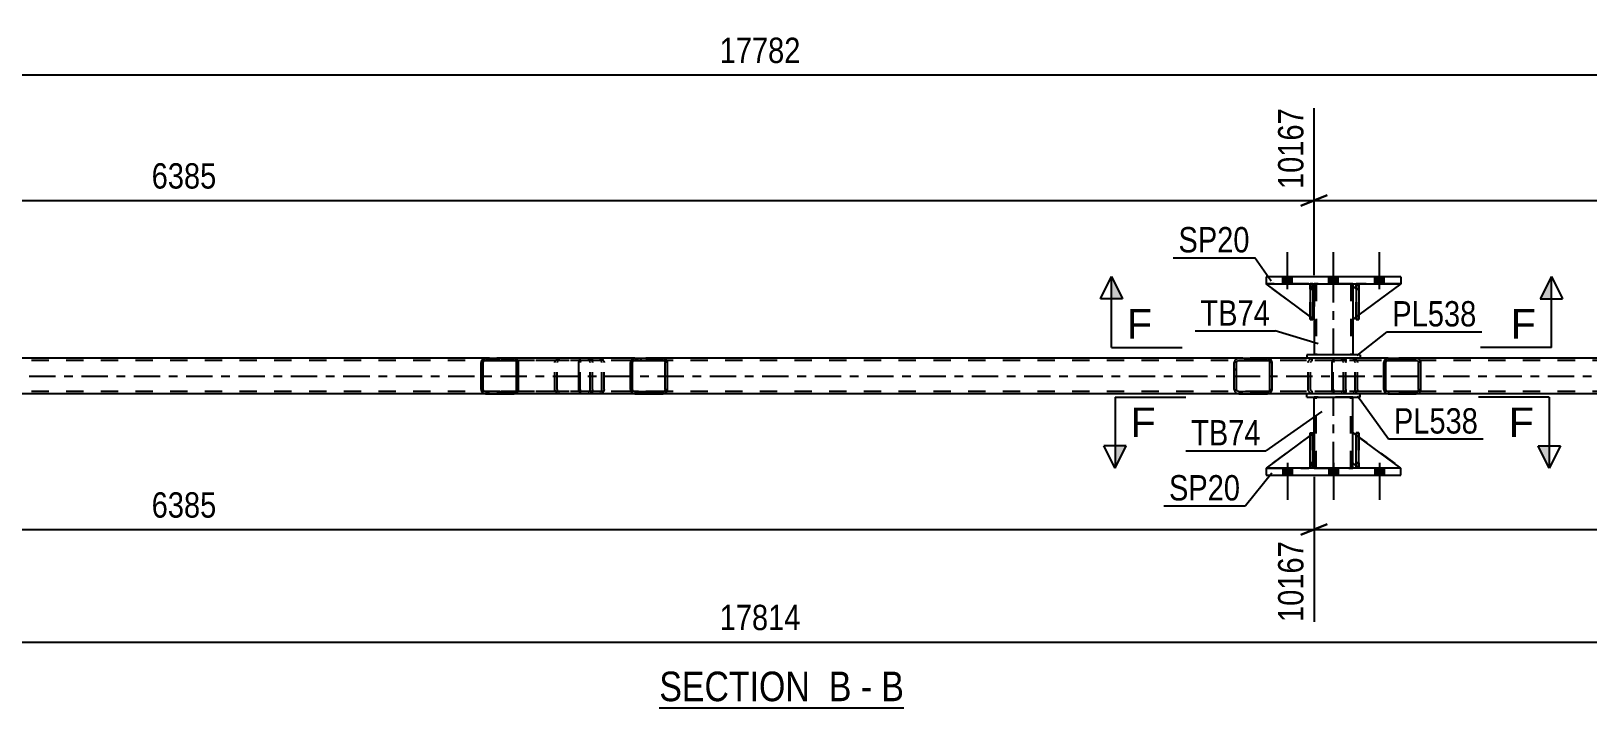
# Model space of a CAD drawing. Header units: millimetres. Extents: x 0 to 841, y 0 to 594.
# Drawn here: x 355.2 to 531.1, y 178.4 to 254.8 of the extents above; entities that cross this region are included whole.
import ezdxf

# ---------------------------------------------------------------- set-up
doc = ezdxf.new("R2010")
doc.units = ezdxf.units.MM
doc.linetypes.add('DXK_LINE_DOT2', pattern=[3.9198, 1.9599, -1.9599])
doc.linetypes.add('DXK_LINE_DOT3', pattern=[5.9187, 2.979, -0.9799, 0.9799, -0.9799])
doc.styles.add('Arial', font='ARIAL.TTF', dxfattribs={"height": 0.2})
doc.styles.add('Arial Narrow', font='ARIALN.TTF', dxfattribs={"height": 0.2})

# ---------------------------------------------------------------- blocks, each defined once
blk = doc.blocks.new('Unknown-122568519-12 - 6955')
at = {"color": 6, "linetype": 'Continuous'}
blk.add_line((426.16, 178.36), (453.81, 178.36), dxfattribs=at)
at = {"color": 0, "linetype": 'Continuous'}
for points in [[(444.27, 179.11), (444.27, 182.61), (426.16, 182.61), (426.16, 179.11)], [(447.88, 179.11), (447.88, 182.61), (445.32, 182.61), (445.32, 179.11)], [(450.2, 179.11), (450.2, 182.61), (448.93, 182.61), (448.93, 179.11)], [(453.81, 179.11), (453.81, 182.61), (451.25, 182.61), (451.25, 179.11)]]:
    blk.add_wipeout(points, dxfattribs=at)
at = {"color": 7, "linetype": 'Continuous', "style": 'Arial Narrow'}
for s, p in [('SECTION ', (426.16, 179.11)), ('B', (445.32, 179.11)), ('B', (451.25, 179.11)), ('-', (448.93, 179.11))]:
    blk.add_text(s, height=3.34, dxfattribs=at).set_placement(p)
blk = doc.blocks.new('Part-122568519-7003 - 6955')
at = {"linetype": 'Continuous'}
h = blk.add_hatch(dxfattribs=at)
h.set_pattern_fill('', scale=0.7, style=0, pattern_type=0)
h.set_pattern_definition([(45, (495.3575, 217.5532), (-1.57154, 1.57154), [])])
h.paths.add_polyline_path([(495.4, 217.37), (495.36, 217.55), (495.25, 217.71), (495.08, 217.81), (494.89, 217.85), (491.65, 217.85), (491.45, 217.81), (491.29, 217.71), (491.18, 217.55), (491.14, 217.37), (491.14, 214.33), (491.18, 214.15), (491.29, 213.99), (491.45, 213.89), (491.65, 213.85), (494.89, 213.85), (495.08, 213.89), (495.25, 213.99), (495.36, 214.15), (495.4, 214.33)])
h.paths.add_polyline_path([(495.12, 214.24), (495.07, 214.16), (494.98, 214.11), (494.89, 214.09), (491.65, 214.09), (491.55, 214.11), (491.47, 214.16), (491.41, 214.24), (491.4, 214.33), (491.4, 217.37), (491.41, 217.46), (491.47, 217.54), (491.55, 217.59), (491.65, 217.61), (494.89, 217.61), (494.98, 217.59), (495.07, 217.54), (495.12, 217.46), (495.14, 217.37), (495.14, 214.33)])
at = {"color": 2, "linetype": 'Continuous'}
for p, q in [((491.18, 217.55), (491.14, 217.37)), ((491.14, 214.33), (491.14, 217.37)), ((491.4, 217.37), (491.41, 217.46)), ((491.4, 214.33), (491.4, 217.37)), ((491.41, 217.46), (491.47, 217.54)), ((491.65, 217.85), (491.45, 217.81)), ((491.47, 217.54), (491.55, 217.59)), ((491.55, 217.59), (491.65, 217.61)), ((491.65, 217.85), (494.89, 217.85)), ((491.65, 217.61), (494.89, 217.61)), ((502.47, 217.85), (494.89, 217.85)), ((495.08, 217.81), (494.89, 217.85)), ((494.89, 217.61), (494.98, 217.59)), ((494.98, 217.59), (495.07, 217.54)), ((495.07, 217.54), (495.12, 217.46)), ((495.12, 217.46), (495.14, 217.37)), ((495.14, 214.33), (495.14, 217.37)), ((495.4, 217.37), (495.36, 217.55)), ((495.4, 214.33), (495.4, 217.37)), ((491.14, 214.33), (491.18, 214.15)), ((491.41, 214.24), (491.4, 214.33)), ((491.47, 214.16), (491.41, 214.24)), ((491.45, 213.89), (491.65, 213.85)), ((491.55, 214.11), (491.47, 214.16)), ((491.65, 214.09), (491.55, 214.11)), ((491.65, 214.09), (494.89, 214.09)), ((491.65, 213.85), (494.89, 213.85)), ((494.98, 214.11), (494.89, 214.09)), ((494.89, 213.85), (495.08, 213.89)), ((502.47, 213.85), (494.89, 213.85)), ((495.07, 214.16), (494.98, 214.11)), ((495.12, 214.24), (495.07, 214.16)), ((495.14, 214.33), (495.12, 214.24)), ((495.36, 214.15), (495.4, 214.33))]:
    blk.add_line(p, q, dxfattribs=at)
at = {"color": 7, "linetype": 'DXK_LINE_DOT2'}
for p, q in [((494.89, 217.85), (491.65, 217.85)), ((503.23, 217.61), (491.65, 217.61)), ((499.49, 217.37), (499.53, 217.55)), ((499.49, 214.33), (499.49, 217.37)), ((499.76, 217.46), (499.74, 217.37)), ((499.74, 214.33), (499.74, 217.37)), ((499.82, 217.54), (499.76, 217.46)), ((499.8, 217.81), (500, 217.85)), ((499.9, 217.59), (499.82, 217.54)), ((500, 217.61), (499.9, 217.59)), ((503.23, 217.85), (502.47, 217.85)), ((503.23, 217.85), (503.43, 217.81)), ((503.33, 217.59), (503.23, 217.61)), ((503.42, 217.54), (503.33, 217.59)), ((503.47, 217.46), (503.42, 217.54)), ((503.49, 217.37), (503.47, 217.46)), ((503.49, 214.33), (503.49, 217.37)), ((503.71, 217.55), (503.75, 217.37)), ((503.75, 214.33), (503.75, 217.37)), ((503.23, 214.09), (491.65, 214.09)), ((494.89, 213.85), (491.65, 213.85)), ((499.53, 214.15), (499.49, 214.33)), ((499.74, 214.33), (499.76, 214.24)), ((499.76, 214.24), (499.82, 214.16)), ((500, 213.85), (499.8, 213.89)), ((499.82, 214.16), (499.84, 214.15)), ((499.84, 214.15), (499.9, 214.11)), ((499.9, 214.11), (500, 214.09)), ((503.23, 213.85), (502.47, 213.85)), ((503.23, 214.09), (503.33, 214.11)), ((503.43, 213.89), (503.23, 213.85)), ((503.33, 214.11), (503.42, 214.16)), ((503.42, 214.16), (503.47, 214.24)), ((503.47, 214.24), (503.49, 214.33)), ((503.75, 214.33), (503.71, 214.15))]:
    blk.add_line(p, q, dxfattribs=at)
at = {"color": 2, "linetype": 'Continuous'}
for centre, start, end in [((491.63, 217.35), 110.7583, 155.68), ((494.91, 217.35), 24.32, 69.2417), ((491.63, 214.35), 204.32, 249.2417), ((494.91, 214.35), 290.7583, 335.68)]:
    blk.add_arc(centre, 0.496, start, end, dxfattribs=at)
at = {"color": 7, "linetype": 'DXK_LINE_DOT2'}
for centre, start, end in [((499.98, 217.35), 110.7583, 155.68), ((503.25, 217.35), 24.32, 69.2417), ((499.98, 214.35), 204.32, 249.2417), ((503.25, 214.35), 290.7583, 335.68)]:
    blk.add_arc(centre, 0.496, start, end, dxfattribs=at)
blk = doc.blocks.new('Part-122568519-7134 - 6955')
at = {"color": 2, "linetype": 'Continuous'}
for p, q in [((509.95, 227.05), (494.75, 227.05)), ((494.75, 227.05), (494.75, 226.25)), ((509.95, 227.05), (509.95, 226.25)), ((494.75, 226.25), (509.95, 226.25))]:
    blk.add_line(p, q, dxfattribs=at)
blk = doc.blocks.new('Bolt-122568519-7006 - 6955')
at = {"linetype": 'Continuous'}
for points in [[(496.63, 226.25), (497.67, 226.25), (497.67, 227.05), (496.63, 227.05)], [(496.63, 226.25), (497.67, 226.25), (497.67, 227.05), (496.63, 227.05)], [(496.63, 226.25), (497.67, 226.25), (497.67, 227.05), (496.63, 227.05)], [(501.83, 226.25), (502.87, 226.25), (502.87, 227.05), (501.83, 227.05)], [(501.83, 226.25), (502.87, 226.25), (502.87, 227.05), (501.83, 227.05)], [(507.03, 226.25), (508.07, 226.25), (508.07, 227.05), (507.03, 227.05)], [(507.03, 226.25), (508.07, 226.25), (508.07, 227.05), (507.03, 227.05)], [(507.03, 226.25), (508.07, 226.25), (508.07, 227.05), (507.03, 227.05)]]:
    blk.add_hatch(color=1, dxfattribs=at).paths.add_polyline_path(points)
at = {"color": 1, "linetype": 'Continuous'}
for p, q in [((497.15, 225.65), (497.15, 229.85)), ((497.15, 225.65), (497.15, 229.85)), ((497.15, 225.65), (497.15, 229.85)), ((502.35, 225.65), (502.35, 229.85)), ((502.35, 225.65), (502.35, 229.85)), ((507.55, 225.65), (507.55, 229.85)), ((507.55, 225.65), (507.55, 229.85)), ((507.55, 225.65), (507.55, 229.85)), ((496.63, 226.25), (496.63, 227.05)), ((496.63, 226.25), (496.63, 227.05)), ((496.63, 226.25), (496.63, 227.05)), ((497.67, 226.25), (497.67, 227.05)), ((497.67, 226.25), (497.67, 227.05)), ((497.67, 226.25), (497.67, 227.05)), ((501.83, 226.25), (501.83, 227.05)), ((501.83, 226.25), (501.83, 227.05)), ((502.87, 226.25), (502.87, 227.05)), ((502.87, 226.25), (502.87, 227.05)), ((507.03, 226.25), (507.03, 227.05)), ((507.03, 226.25), (507.03, 227.05)), ((507.03, 226.25), (507.03, 227.05)), ((508.07, 226.25), (508.07, 227.05)), ((508.07, 226.25), (508.07, 227.05)), ((508.07, 226.25), (508.07, 227.05))]:
    blk.add_line(p, q, dxfattribs=at)
blk = doc.blocks.new('Part-122568519-7135 - 6955')
at = {"color": 2, "linetype": 'Continuous'}
for p, q in [((505.22, 226.25), (504.9, 226.25)), ((504.9, 226.25), (504.9, 222.25)), ((505.22, 226.25), (505.22, 226.25)), ((505.22, 226.25), (505.22, 222.25)), ((505.22, 222.25), (504.9, 222.25))]:
    blk.add_line(p, q, dxfattribs=at)
at = {"color": 7, "linetype": 'DXK_LINE_DOT2'}
for p, q in [((504.9, 225.65), (504.9, 226.25)), ((505.22, 225.65), (504.9, 225.65)), ((504.9, 225.65), (504.9, 222.25)), ((505.22, 225.65), (505.22, 226.25)), ((505.22, 226.25), (505.22, 226.25)), ((505.22, 222.25), (505.22, 225.65))]:
    blk.add_line(p, q, dxfattribs=at)
blk = doc.blocks.new('Bolt-122568519-7007 - 6955')
at = {"linetype": 'Continuous'}
for points in [[(497.67, 205.45), (496.63, 205.45), (496.63, 204.65), (497.67, 204.65)], [(497.67, 205.45), (496.63, 205.45), (496.63, 204.65), (497.67, 204.65)], [(497.67, 205.45), (496.63, 205.45), (496.63, 204.65), (497.67, 204.65)], [(502.87, 205.45), (501.83, 205.45), (501.83, 204.65), (502.87, 204.65)], [(502.87, 205.45), (501.83, 205.45), (501.83, 204.65), (502.87, 204.65)], [(508.07, 205.45), (507.03, 205.45), (507.03, 204.65), (508.07, 204.65)], [(508.07, 205.45), (507.03, 205.45), (507.03, 204.65), (508.07, 204.65)], [(508.07, 205.45), (507.03, 205.45), (507.03, 204.65), (508.07, 204.65)]]:
    blk.add_hatch(color=1, dxfattribs=at).paths.add_polyline_path(points)
at = {"color": 1, "linetype": 'Continuous'}
for p, q in [((497.15, 206.05), (497.15, 201.85)), ((497.15, 206.05), (497.15, 201.85)), ((497.15, 206.05), (497.15, 201.85)), ((502.35, 206.05), (502.35, 201.85)), ((502.35, 206.05), (502.35, 201.85)), ((507.55, 206.05), (507.55, 201.85)), ((507.55, 206.05), (507.55, 201.85)), ((507.55, 206.05), (507.55, 201.85)), ((496.63, 205.45), (496.63, 204.65)), ((496.63, 205.45), (496.63, 204.65)), ((496.63, 205.45), (496.63, 204.65)), ((497.67, 205.45), (497.67, 204.65)), ((497.67, 205.45), (497.67, 204.65)), ((497.67, 205.45), (497.67, 204.65)), ((501.83, 205.45), (501.83, 204.65)), ((501.83, 205.45), (501.83, 204.65)), ((502.87, 205.45), (502.87, 204.65)), ((502.87, 205.45), (502.87, 204.65)), ((507.03, 205.45), (507.03, 204.65)), ((507.03, 205.45), (507.03, 204.65)), ((507.03, 205.45), (507.03, 204.65)), ((508.07, 205.45), (508.07, 204.65)), ((508.07, 205.45), (508.07, 204.65)), ((508.07, 205.45), (508.07, 204.65))]:
    blk.add_line(p, q, dxfattribs=at)
blk = doc.blocks.new('Part-122568519-7023 - 6955')
at = {"color": 2, "linetype": 'Continuous'}
for p, q in [((499.7, 205.45), (499.7, 209.45)), ((499.7, 209.45), (500.02, 209.45)), ((500.02, 205.45), (500.02, 209.45)), ((499.7, 205.45), (499.7, 205.45)), ((500.02, 205.45), (499.7, 205.45))]:
    blk.add_line(p, q, dxfattribs=at)
at = {"color": 7, "linetype": 'DXK_LINE_DOT2'}
for p, q in [((499.7, 209.45), (499.7, 206.05)), ((500.02, 206.05), (500.02, 209.45)), ((499.7, 206.05), (499.7, 205.45)), ((499.7, 206.05), (500.02, 206.05)), ((500.02, 205.45), (500.02, 206.05)), ((500.02, 205.45), (500.02, 205.45))]:
    blk.add_line(p, q, dxfattribs=at)
blk = doc.blocks.new('Part-122568519-7026 - 6955')
at = {"color": 7, "linetype": 'DXK_LINE_DOT2'}
for p, q in [((500.02, 209.36), (499.7, 209.12)), ((500.15, 206.05), (500.15, 209.45)), ((500.15, 206.05), (499.55, 205.45)), ((500.02, 205.92), (499.7, 205.6)), ((494.75, 205.45), (499.55, 205.45))]:
    blk.add_line(p, q, dxfattribs=at)
at = {"color": 2, "linetype": 'Continuous'}
for p, q in [((500.15, 209.45), (500.02, 209.36)), ((500.15, 206.05), (500.15, 209.45)), ((499.7, 209.12), (494.75, 205.45)), ((500.15, 206.05), (500.02, 205.92)), ((500.15, 206.05), (500.15, 206.05)), ((499.7, 205.6), (499.55, 205.45))]:
    blk.add_line(p, q, dxfattribs=at)
blk = doc.blocks.new('Part-122568519-7027 - 6955')
at = {"color": 7, "linetype": 'DXK_LINE_DOT2'}
for p, q in [((504.55, 206.05), (504.55, 209.45)), ((504.55, 209.45), (509.95, 205.45)), ((505.15, 205.45), (504.55, 206.05)), ((509.95, 205.45), (505.15, 205.45))]:
    blk.add_line(p, q, dxfattribs=at)
blk = doc.blocks.new('Part-122568519-7028 - 6955')
at = {"color": 2, "linetype": 'Continuous'}
for p, q in [((504.55, 206.05), (504.55, 209.45)), ((504.9, 209.19), (504.55, 209.45)), ((509.95, 205.45), (505.22, 208.95)), ((504.9, 205.7), (504.55, 206.05))]:
    blk.add_line(p, q, dxfattribs=at)
at = {"color": 7, "linetype": 'DXK_LINE_DOT2'}
for p, q in [((505.22, 208.95), (504.9, 209.19)), ((505.15, 205.45), (504.9, 205.7)), ((509.95, 205.45), (505.15, 205.45)), ((509.95, 205.45), (509.95, 205.45)), ((509.95, 205.45), (509.95, 205.45))]:
    blk.add_line(p, q, dxfattribs=at)
blk = doc.blocks.new('Part-122568519-7106 - 6955')
at = {"color": 7, "linetype": 'DXK_LINE_DOT2'}
for p, q in [((768.75, 217.61), (106.35, 217.61)), ((426.58, 217.85), (406.52, 217.85)), ((511.71, 217.85), (491.65, 217.85)), ((768.75, 214.09), (106.35, 214.09)), ((758.64, 213.85), (236.25, 213.85)), ((426.58, 213.85), (406.52, 213.85)), ((511.71, 213.85), (491.65, 213.85))]:
    blk.add_line(p, q, dxfattribs=at)
at = {"color": 2, "linetype": 'Continuous'}
for p, q in [((406.52, 217.85), (341.44, 217.85)), ((491.65, 217.85), (426.58, 217.85)), ((576.78, 217.85), (511.71, 217.85)), ((406.52, 213.85), (341.44, 213.85)), ((491.65, 213.85), (426.58, 213.85)), ((576.78, 213.85), (511.71, 213.85))]:
    blk.add_line(p, q, dxfattribs=at)
at = {"color": 7, "linetype": 'DXK_LINE_DOT3'}
blk.add_line((106.35, 215.85), (768.75, 215.85), dxfattribs=at)
blk = doc.blocks.new('Part-122568519-7187 - 6955')
at = {"color": 2, "linetype": 'Continuous'}
for p, q in [((500.15, 209.45), (500.15, 213.45)), ((504.55, 209.45), (504.55, 213.45)), ((500.15, 205.45), (500.15, 206.05)), ((504.55, 205.45), (504.55, 206.05))]:
    blk.add_line(p, q, dxfattribs=at)
at = {"color": 7, "linetype": 'DXK_LINE_DOT2'}
for p, q in [((504.55, 213.45), (500.15, 213.45)), ((500.39, 205.45), (500.39, 213.45)), ((504.31, 205.45), (504.31, 213.45)), ((500.15, 206.05), (500.15, 209.45)), ((504.55, 206.05), (504.55, 209.45)), ((500.15, 205.45), (504.55, 205.45))]:
    blk.add_line(p, q, dxfattribs=at)
at = {"color": 7, "linetype": 'DXK_LINE_DOT3'}
blk.add_line((502.35, 205.45), (502.35, 213.45), dxfattribs=at)
blk = doc.blocks.new('Part-122568519-7136 - 6955')
at = {"color": 7, "linetype": 'DXK_LINE_DOT2'}
for p, q in [((500.15, 222.25), (494.75, 226.25)), ((494.75, 226.25), (499.55, 226.25)), ((499.55, 226.25), (500.15, 225.65)), ((500.15, 225.65), (499.55, 226.25)), ((500.15, 225.65), (500.15, 222.25)), ((500.15, 225.65), (500.15, 225.65)), ((500.15, 225.65), (500.15, 222.25))]:
    blk.add_line(p, q, dxfattribs=at)
blk = doc.blocks.new('Part-122568519-7217 - 6955')
at = {"linetype": 'Continuous'}
h = blk.add_hatch(dxfattribs=at)
h.set_pattern_fill('', scale=0.7, style=0, pattern_type=0)
h.set_pattern_definition([(45, (512.1755, 217.5532), (-1.57154, 1.57154), [])])
h.paths.add_polyline_path([(512.21, 217.37), (512.18, 217.55), (512.07, 217.71), (511.9, 217.81), (511.71, 217.85), (508.53, 217.85), (508.33, 217.81), (508.17, 217.71), (508.06, 217.55), (508.02, 217.37), (508.02, 214.33), (508.06, 214.15), (508.17, 213.99), (508.33, 213.89), (508.53, 213.85), (511.71, 213.85), (511.9, 213.89), (512.07, 213.99), (512.18, 214.15), (512.21, 214.33)])
h.paths.add_polyline_path([(511.94, 214.24), (511.89, 214.16), (511.81, 214.11), (511.71, 214.09), (508.53, 214.09), (508.43, 214.11), (508.35, 214.16), (508.29, 214.24), (508.28, 214.33), (508.28, 217.37), (508.29, 217.46), (508.35, 217.54), (508.43, 217.59), (508.53, 217.61), (511.71, 217.61), (511.81, 217.59), (511.89, 217.54), (511.94, 217.46), (511.96, 217.37), (511.96, 214.33)])
at = {"color": 2, "linetype": 'Continuous'}
for p, q in [((502.2, 217.37), (502.22, 217.55)), ((502.2, 214.33), (502.2, 217.37)), ((502.22, 217.55), (502.28, 217.71)), ((502.28, 217.71), (502.37, 217.81)), ((502.37, 217.81), (502.47, 217.85)), ((508.53, 217.85), (502.47, 217.85)), ((508.06, 217.55), (508.02, 217.37)), ((508.02, 214.33), (508.02, 217.37)), ((508.28, 217.37), (508.29, 217.46)), ((508.28, 214.33), (508.28, 217.37)), ((508.29, 217.46), (508.35, 217.54)), ((508.53, 217.85), (508.33, 217.81)), ((508.35, 217.54), (508.43, 217.59)), ((508.43, 217.59), (508.53, 217.61)), ((508.53, 217.85), (511.71, 217.85)), ((508.53, 217.61), (511.71, 217.61)), ((511.9, 217.81), (511.71, 217.85)), ((511.71, 217.61), (511.81, 217.59)), ((511.81, 217.59), (511.89, 217.54)), ((511.89, 217.54), (511.94, 217.46)), ((511.94, 217.46), (511.96, 217.37)), ((511.96, 214.33), (511.96, 217.37)), ((512.21, 217.37), (512.18, 217.55)), ((512.21, 214.33), (512.21, 217.37)), ((502.22, 214.15), (502.2, 214.33)), ((502.28, 213.99), (502.22, 214.15)), ((502.37, 213.89), (502.28, 213.99)), ((502.47, 213.85), (502.37, 213.89)), ((508.53, 213.85), (502.47, 213.85)), ((508.02, 214.33), (508.06, 214.15)), ((508.29, 214.24), (508.28, 214.33)), ((508.35, 214.16), (508.29, 214.24)), ((508.33, 213.89), (508.53, 213.85)), ((508.43, 214.11), (508.35, 214.16)), ((508.53, 214.09), (508.43, 214.11)), ((508.53, 214.09), (511.71, 214.09)), ((508.53, 213.85), (511.71, 213.85)), ((511.81, 214.11), (511.71, 214.09)), ((511.71, 213.85), (511.9, 213.89)), ((511.89, 214.16), (511.81, 214.11)), ((511.94, 214.24), (511.89, 214.16)), ((511.96, 214.33), (511.94, 214.24)), ((512.18, 214.15), (512.21, 214.33))]:
    blk.add_line(p, q, dxfattribs=at)
at = {"color": 7, "linetype": 'DXK_LINE_DOT2'}
for p, q in [((502.34, 217.46), (502.33, 217.37)), ((502.33, 214.33), (502.33, 217.37)), ((502.37, 217.54), (502.34, 217.46)), ((502.42, 217.59), (502.37, 217.54)), ((502.47, 217.61), (502.42, 217.59)), ((511.71, 217.61), (502.47, 217.61)), ((503.75, 217.61), (503.75, 217.85)), ((504.56, 217.85), (504.75, 217.81)), ((504.66, 217.59), (504.56, 217.61)), ((504.74, 217.54), (504.66, 217.59)), ((504.79, 217.46), (504.74, 217.54)), ((504.81, 217.37), (504.79, 217.46)), ((504.81, 214.33), (504.81, 217.37)), ((505.03, 217.55), (505.06, 217.37)), ((505.06, 214.33), (505.06, 217.37)), ((511.71, 217.85), (508.53, 217.85)), ((502.33, 214.33), (502.34, 214.24)), ((502.34, 214.24), (502.37, 214.16)), ((502.37, 214.16), (502.42, 214.11)), ((502.42, 214.11), (502.47, 214.09)), ((511.71, 214.09), (502.47, 214.09)), ((503.75, 213.85), (503.75, 214.09)), ((504.56, 214.09), (504.66, 214.11)), ((504.75, 213.89), (504.56, 213.85)), ((504.66, 214.11), (504.74, 214.16)), ((504.74, 214.16), (504.79, 214.24)), ((504.79, 214.24), (504.81, 214.33)), ((505.06, 214.33), (505.03, 214.15)), ((511.71, 213.85), (508.53, 213.85))]:
    blk.add_line(p, q, dxfattribs=at)
for centre, start, end in [((504.58, 217.35), 23.8494, 68.8059), ((504.58, 214.34), 291.1941, 336.1506)]:
    blk.add_arc(centre, 0.492, start, end, dxfattribs=at)
at = {"color": 2, "linetype": 'Continuous'}
for centre, start, end in [((508.51, 217.35), 111.1941, 156.1506), ((511.73, 217.35), 23.8494, 68.8059), ((508.51, 214.34), 203.8494, 248.8059), ((511.73, 214.34), 291.1941, 336.1506)]:
    blk.add_arc(centre, 0.492, start, end, dxfattribs=at)
blk = doc.blocks.new('Part-122568519-7101 - 6955')
at = {"linetype": 'Continuous'}
h = blk.add_hatch(dxfattribs=at)
h.set_pattern_fill('', scale=0.7, style=0, pattern_type=0)
h.set_pattern_definition([(45, (427.0413, 217.5532), (-1.57154, 1.57154), [])])
h.paths.add_polyline_path([(427.08, 217.37), (427.04, 217.55), (426.93, 217.71), (426.77, 217.81), (426.58, 217.85), (423.39, 217.85), (423.2, 217.81), (423.04, 217.71), (422.93, 217.55), (422.89, 217.37), (422.89, 214.33), (422.93, 214.15), (423.04, 213.99), (423.2, 213.89), (423.39, 213.85), (426.58, 213.85), (426.77, 213.89), (426.93, 213.99), (427.04, 214.15), (427.08, 214.33)])
h.paths.add_polyline_path([(426.81, 214.24), (426.75, 214.16), (426.67, 214.11), (426.58, 214.09), (423.39, 214.09), (423.3, 214.11), (423.21, 214.16), (423.16, 214.24), (423.14, 214.33), (423.14, 217.37), (423.16, 217.46), (423.21, 217.54), (423.3, 217.59), (423.39, 217.61), (426.58, 217.61), (426.67, 217.59), (426.75, 217.54), (426.81, 217.46), (426.83, 217.37), (426.83, 214.33)])
at = {"color": 2, "linetype": 'Continuous'}
for p, q in [((417.06, 217.37), (417.09, 217.55)), ((417.06, 214.33), (417.06, 217.37)), ((417.09, 217.55), (417.14, 217.71)), ((417.14, 217.71), (417.23, 217.81)), ((417.23, 217.81), (417.34, 217.85)), ((423.39, 217.85), (417.34, 217.85)), ((422.93, 217.55), (422.89, 217.37)), ((422.89, 214.33), (422.89, 217.37)), ((423.14, 217.37), (423.16, 217.46)), ((423.14, 214.33), (423.14, 217.37)), ((423.16, 217.46), (423.21, 217.54)), ((423.39, 217.85), (423.2, 217.81)), ((423.21, 217.54), (423.3, 217.59)), ((423.3, 217.59), (423.39, 217.61)), ((423.39, 217.85), (426.58, 217.85)), ((423.39, 217.61), (426.58, 217.61)), ((426.77, 217.81), (426.58, 217.85)), ((426.58, 217.61), (426.67, 217.59)), ((426.67, 217.59), (426.75, 217.54)), ((426.75, 217.54), (426.81, 217.46)), ((426.81, 217.46), (426.83, 217.37)), ((426.83, 214.33), (426.83, 217.37)), ((427.08, 217.37), (427.04, 217.55)), ((427.08, 214.33), (427.08, 217.37)), ((417.09, 214.15), (417.06, 214.33)), ((417.14, 213.99), (417.09, 214.15)), ((417.23, 213.89), (417.14, 213.99)), ((417.34, 213.85), (417.23, 213.89)), ((423.39, 213.85), (417.34, 213.85)), ((422.89, 214.33), (422.93, 214.15)), ((423.16, 214.24), (423.14, 214.33)), ((423.21, 214.16), (423.16, 214.24)), ((423.2, 213.89), (423.39, 213.85)), ((423.3, 214.11), (423.21, 214.16)), ((423.39, 214.09), (423.3, 214.11)), ((423.39, 214.09), (426.58, 214.09)), ((423.39, 213.85), (426.58, 213.85)), ((426.67, 214.11), (426.58, 214.09)), ((426.58, 213.85), (426.77, 213.89)), ((426.75, 214.16), (426.67, 214.11)), ((426.81, 214.24), (426.75, 214.16)), ((426.83, 214.33), (426.81, 214.24)), ((427.04, 214.15), (427.08, 214.33))]:
    blk.add_line(p, q, dxfattribs=at)
at = {"color": 7, "linetype": 'DXK_LINE_DOT2'}
for p, q in [((417.21, 217.46), (417.2, 217.37)), ((417.2, 214.33), (417.2, 217.37)), ((417.24, 217.54), (417.21, 217.46)), ((417.28, 217.59), (417.24, 217.54)), ((417.34, 217.61), (417.28, 217.59)), ((426.58, 217.61), (417.34, 217.61)), ((418.61, 217.61), (418.61, 217.85)), ((419.43, 217.85), (419.62, 217.81)), ((419.52, 217.59), (419.43, 217.61)), ((419.6, 217.54), (419.52, 217.59)), ((419.66, 217.46), (419.6, 217.54)), ((419.68, 217.37), (419.66, 217.46)), ((419.68, 214.33), (419.68, 217.37)), ((419.89, 217.55), (419.93, 217.37)), ((419.93, 214.33), (419.93, 217.37)), ((426.58, 217.85), (423.39, 217.85)), ((417.2, 214.33), (417.21, 214.24)), ((417.21, 214.24), (417.24, 214.16)), ((417.24, 214.16), (417.28, 214.11)), ((417.28, 214.11), (417.34, 214.09)), ((426.58, 214.09), (417.34, 214.09)), ((418.61, 213.85), (418.61, 214.09)), ((419.43, 214.09), (419.52, 214.11)), ((419.62, 213.89), (419.43, 213.85)), ((419.52, 214.11), (419.6, 214.16)), ((419.6, 214.16), (419.66, 214.24)), ((419.66, 214.24), (419.68, 214.33)), ((419.93, 214.33), (419.89, 214.15)), ((426.58, 213.85), (423.39, 213.85))]:
    blk.add_line(p, q, dxfattribs=at)
for centre, start, end in [((419.44, 217.35), 23.8494, 68.8059), ((419.44, 214.34), 291.1941, 336.1506)]:
    blk.add_arc(centre, 0.492, start, end, dxfattribs=at)
at = {"color": 2, "linetype": 'Continuous'}
for centre, start, end in [((423.38, 217.35), 111.1941, 156.1506), ((426.59, 217.35), 23.8494, 68.8059), ((423.38, 214.34), 203.8494, 248.8059), ((426.59, 214.34), 291.1941, 336.1506)]:
    blk.add_arc(centre, 0.492, start, end, dxfattribs=at)
blk = doc.blocks.new('Part-122568519-7124 - 6955')
at = {"color": 7, "linetype": 'DXK_LINE_DOT2'}
for p, q in [((504.9, 225.65), (504.9, 226.25)), ((504.9, 226.25), (504.9, 226.25)), ((504.9, 226.25), (504.9, 222.25)), ((505.22, 226.25), (504.9, 226.25)), ((504.9, 222.25), (504.9, 225.65)), ((504.9, 225.65), (505.22, 225.65)), ((505.22, 225.65), (505.22, 226.25)), ((505.22, 222.25), (505.22, 226.25)), ((505.22, 225.65), (505.22, 222.25)), ((504.9, 222.25), (505.22, 222.25))]:
    blk.add_line(p, q, dxfattribs=at)
blk = doc.blocks.new('Part-122568519-7129 - 6955')
at = {"color": 2, "linetype": 'Continuous'}
for p, q in [((509.95, 205.45), (494.75, 205.45)), ((494.75, 205.45), (494.75, 204.65)), ((494.75, 204.65), (509.95, 204.65)), ((509.95, 204.65), (509.95, 205.45))]:
    blk.add_line(p, q, dxfattribs=at)
blk = doc.blocks.new('Part-122568519-7137 - 6955')
at = {"color": 2, "linetype": 'Continuous'}
for p, q in [((499.7, 222.58), (494.75, 226.25)), ((499.7, 226.1), (499.55, 226.25)), ((500.15, 225.65), (500.02, 225.78)), ((500.15, 225.65), (500.15, 225.65)), ((500.15, 222.25), (500.15, 225.65)), ((500.02, 222.34), (500.15, 222.25)), ((500.15, 222.25), (500.15, 222.25))]:
    blk.add_line(p, q, dxfattribs=at)
at = {"color": 7, "linetype": 'DXK_LINE_DOT2'}
for p, q in [((499.55, 226.25), (494.75, 226.25)), ((499.55, 226.25), (500.15, 225.65)), ((500.02, 225.78), (499.7, 226.1)), ((500.15, 225.65), (500.15, 222.25)), ((500.02, 222.34), (499.7, 222.58))]:
    blk.add_line(p, q, dxfattribs=at)
blk = doc.blocks.new('Part-122568519-7138 - 6955')
at = {"color": 7, "linetype": 'DXK_LINE_DOT2'}
for p, q in [((505.15, 226.25), (504.55, 225.65)), ((504.55, 222.25), (509.95, 226.25)), ((504.55, 225.65), (504.55, 222.25)), ((509.95, 226.25), (505.15, 226.25))]:
    blk.add_line(p, q, dxfattribs=at)
blk = doc.blocks.new('Part-122568519-7151 - 6955')
at = {"color": 7, "linetype": 'DXK_LINE_DOT2'}
for p, q in [((500.15, 209.45), (494.75, 205.45)), ((500.15, 206.05), (500.15, 209.45)), ((500.15, 209.45), (500.15, 206.05)), ((499.55, 205.45), (500.15, 206.05)), ((500.15, 206.05), (499.55, 205.45)), ((500.15, 206.05), (500.15, 206.05)), ((494.75, 205.45), (499.55, 205.45))]:
    blk.add_line(p, q, dxfattribs=at)
blk = doc.blocks.new('Part-122568519-7163 - 6955')
at = {"linetype": 'Continuous'}
h = blk.add_hatch(dxfattribs=at)
h.set_pattern_fill('', scale=0.7, style=0, pattern_type=0)
h.set_pattern_definition([(45, (410.2233, 217.5532), (-1.57154, 1.57154), [])])
h.paths.add_polyline_path([(410.26, 217.37), (410.22, 217.55), (410.11, 217.71), (409.95, 217.81), (409.75, 217.85), (406.52, 217.85), (406.32, 217.81), (406.16, 217.71), (406.04, 217.55), (406.01, 217.37), (406.01, 214.33), (406.04, 214.15), (406.16, 213.99), (406.32, 213.89), (406.52, 213.85), (409.75, 213.85), (409.95, 213.89), (410.11, 213.99), (410.22, 214.15), (410.26, 214.33)])
h.paths.add_polyline_path([(409.99, 214.24), (409.93, 214.16), (409.85, 214.11), (409.75, 214.09), (406.52, 214.09), (406.42, 214.11), (406.34, 214.16), (406.28, 214.24), (406.26, 214.33), (406.26, 217.37), (406.28, 217.46), (406.34, 217.54), (406.42, 217.59), (406.52, 217.61), (409.75, 217.61), (409.85, 217.59), (409.93, 217.54), (409.99, 217.46), (410.01, 217.37), (410.01, 214.33)])
at = {"color": 2, "linetype": 'Continuous'}
for p, q in [((406.04, 217.55), (406.01, 217.37)), ((406.01, 214.33), (406.01, 217.37)), ((406.26, 217.37), (406.28, 217.46)), ((406.26, 214.33), (406.26, 217.37)), ((406.28, 217.46), (406.34, 217.54)), ((406.52, 217.85), (406.32, 217.81)), ((406.34, 217.54), (406.42, 217.59)), ((406.42, 217.59), (406.52, 217.61)), ((406.52, 217.85), (409.75, 217.85)), ((406.52, 217.61), (409.75, 217.61)), ((417.34, 217.85), (409.75, 217.85)), ((409.95, 217.81), (409.75, 217.85)), ((409.75, 217.61), (409.85, 217.59)), ((409.85, 217.59), (409.93, 217.54)), ((409.93, 217.54), (409.99, 217.46)), ((409.99, 217.46), (410.01, 217.37)), ((410.01, 214.33), (410.01, 217.37)), ((410.26, 217.37), (410.22, 217.55)), ((410.26, 214.33), (410.26, 217.37)), ((406.01, 214.33), (406.04, 214.15)), ((406.28, 214.24), (406.26, 214.33)), ((406.34, 214.16), (406.28, 214.24)), ((406.32, 213.89), (406.52, 213.85)), ((406.42, 214.11), (406.34, 214.16)), ((406.52, 214.09), (406.42, 214.11)), ((406.52, 214.09), (409.75, 214.09)), ((406.52, 213.85), (409.75, 213.85)), ((409.85, 214.11), (409.75, 214.09)), ((409.75, 213.85), (409.95, 213.89)), ((417.34, 213.85), (409.75, 213.85)), ((409.93, 214.16), (409.85, 214.11)), ((409.99, 214.24), (409.93, 214.16)), ((410.01, 214.33), (409.99, 214.24)), ((410.22, 214.15), (410.26, 214.33))]:
    blk.add_line(p, q, dxfattribs=at)
at = {"color": 7, "linetype": 'DXK_LINE_DOT2'}
for p, q in [((409.75, 217.85), (406.52, 217.85)), ((418.1, 217.61), (406.52, 217.61)), ((414.35, 217.37), (414.39, 217.55)), ((414.35, 214.33), (414.35, 217.37)), ((414.63, 217.46), (414.61, 217.37)), ((414.61, 214.33), (414.61, 217.37)), ((414.68, 217.54), (414.63, 217.46)), ((414.67, 217.81), (414.87, 217.85)), ((414.77, 217.59), (414.68, 217.54)), ((414.87, 217.61), (414.77, 217.59)), ((418.1, 217.85), (417.34, 217.85)), ((418.1, 217.85), (418.3, 217.81)), ((418.2, 217.59), (418.1, 217.61)), ((418.28, 217.54), (418.2, 217.59)), ((418.34, 217.46), (418.28, 217.54)), ((418.36, 217.37), (418.34, 217.46)), ((418.36, 214.33), (418.36, 217.37)), ((418.57, 217.55), (418.61, 217.37)), ((418.61, 214.33), (418.61, 217.37)), ((418.1, 214.09), (406.52, 214.09)), ((409.75, 213.85), (406.52, 213.85)), ((414.39, 214.15), (414.35, 214.33)), ((414.61, 214.33), (414.63, 214.24)), ((414.63, 214.24), (414.68, 214.16)), ((414.87, 213.85), (414.67, 213.89)), ((414.68, 214.16), (414.71, 214.15)), ((414.71, 214.15), (414.77, 214.11)), ((414.77, 214.11), (414.87, 214.09)), ((418.1, 213.85), (417.34, 213.85)), ((418.1, 214.09), (418.2, 214.11)), ((418.3, 213.89), (418.1, 213.85)), ((418.2, 214.11), (418.28, 214.16)), ((418.28, 214.16), (418.34, 214.24)), ((418.34, 214.24), (418.36, 214.33)), ((418.61, 214.33), (418.57, 214.15))]:
    blk.add_line(p, q, dxfattribs=at)
at = {"color": 2, "linetype": 'Continuous'}
for centre, start, end in [((406.5, 217.35), 110.7583, 155.68), ((409.77, 217.35), 24.32, 69.2417), ((406.5, 214.35), 204.32, 249.2417), ((409.77, 214.35), 290.7583, 335.68)]:
    blk.add_arc(centre, 0.496, start, end, dxfattribs=at)
at = {"color": 7, "linetype": 'DXK_LINE_DOT2'}
for centre, start, end in [((414.85, 217.35), 110.7583, 155.68), ((418.12, 217.35), 24.32, 69.2417), ((414.85, 214.35), 204.32, 249.2417), ((418.12, 214.35), 290.7583, 335.68)]:
    blk.add_arc(centre, 0.496, start, end, dxfattribs=at)
blk = doc.blocks.new('Part-122568519-7165 - 6955')
at = {"color": 7, "linetype": 'DXK_LINE_DOT2'}
for p, q in [((499.7, 209.45), (500.02, 209.45)), ((499.7, 206.05), (499.7, 209.45)), ((499.7, 209.45), (499.7, 205.45)), ((500.02, 209.45), (500.02, 206.05)), ((500.02, 205.45), (500.02, 209.36)), ((500.02, 206.05), (499.7, 206.05)), ((499.7, 205.45), (499.7, 206.05)), ((500.02, 206.05), (500.02, 205.45)), ((500.02, 205.45), (499.7, 205.45)), ((500.02, 205.45), (500.02, 205.45))]:
    blk.add_line(p, q, dxfattribs=at)
blk = doc.blocks.new('Part-122568519-7177 - 6955')
at = {"color": 2, "linetype": 'Continuous'}
for p, q in [((505.35, 218.25), (499.35, 218.25)), ((499.35, 218.25), (499.35, 217.85)), ((505.35, 218.25), (505.35, 217.85))]:
    blk.add_line(p, q, dxfattribs=at)
at = {"color": 7, "linetype": 'DXK_LINE_DOT2'}
blk.add_line((505.35, 217.85), (499.35, 217.85), dxfattribs=at)
blk = doc.blocks.new('Part-122568519-7182 - 6955')
at = {"color": 2, "linetype": 'Continuous'}
for p, q in [((499.35, 213.45), (499.35, 213.85)), ((499.35, 213.45), (505.35, 213.45)), ((505.35, 213.45), (505.35, 213.85))]:
    blk.add_line(p, q, dxfattribs=at)
at = {"color": 7, "linetype": 'DXK_LINE_DOT2'}
blk.add_line((505.35, 213.85), (499.35, 213.85), dxfattribs=at)
blk = doc.blocks.new('Part-122568519-7188 - 6955')
at = {"color": 2, "linetype": 'Continuous'}
for p, q in [((500.02, 226.25), (499.7, 226.25)), ((499.7, 226.25), (499.7, 222.25)), ((500.02, 226.25), (500.02, 226.25)), ((500.02, 226.25), (500.02, 222.25)), ((500.02, 222.25), (499.7, 222.25))]:
    blk.add_line(p, q, dxfattribs=at)
at = {"color": 7, "linetype": 'DXK_LINE_DOT2'}
for p, q in [((499.7, 225.65), (499.7, 226.25)), ((500.02, 225.65), (499.7, 225.65)), ((499.7, 225.65), (499.7, 222.25)), ((500.02, 225.65), (500.02, 226.25)), ((500.02, 226.25), (500.02, 226.25)), ((500.02, 222.25), (500.02, 225.65))]:
    blk.add_line(p, q, dxfattribs=at)
blk = doc.blocks.new('Part-122568519-7190 - 6955')
at = {"color": 2, "linetype": 'Continuous'}
for p, q in [((504.9, 205.45), (504.9, 209.45)), ((504.9, 209.45), (505.22, 209.45)), ((505.22, 205.45), (505.22, 209.45)), ((504.9, 205.45), (504.9, 205.45)), ((505.22, 205.45), (504.9, 205.45))]:
    blk.add_line(p, q, dxfattribs=at)
at = {"color": 7, "linetype": 'DXK_LINE_DOT2'}
for p, q in [((504.9, 209.45), (504.9, 206.05)), ((505.22, 206.05), (505.22, 209.45)), ((504.9, 206.05), (504.9, 205.45)), ((504.9, 206.05), (505.22, 206.05)), ((505.22, 205.45), (505.22, 206.05)), ((505.22, 205.45), (505.22, 205.45))]:
    blk.add_line(p, q, dxfattribs=at)
blk = doc.blocks.new('Part-122568519-7193 - 6955')
at = {"color": 7, "linetype": 'DXK_LINE_DOT2'}
for p, q in [((499.7, 225.65), (499.7, 226.25)), ((499.7, 226.25), (499.7, 226.25)), ((499.7, 226.25), (499.7, 222.25)), ((500.02, 226.25), (499.7, 226.25)), ((499.7, 222.25), (499.7, 225.65)), ((499.7, 225.65), (500.02, 225.65)), ((500.02, 225.65), (500.02, 226.25)), ((500.02, 222.25), (500.02, 226.25)), ((500.02, 225.65), (500.02, 222.25)), ((499.7, 222.25), (500.02, 222.25))]:
    blk.add_line(p, q, dxfattribs=at)
blk = doc.blocks.new('Part-122568519-7224 - 6955')
at = {"color": 2, "linetype": 'Continuous'}
for p, q in [((504.9, 226), (504.55, 225.65)), ((504.55, 225.65), (504.55, 222.25)), ((509.95, 226.25), (505.22, 222.75)), ((504.9, 222.51), (504.55, 222.25))]:
    blk.add_line(p, q, dxfattribs=at)
at = {"color": 7, "linetype": 'DXK_LINE_DOT2'}
for p, q in [((505.15, 226.25), (504.9, 226)), ((509.95, 226.25), (505.15, 226.25)), ((505.22, 222.75), (504.9, 222.51))]:
    blk.add_line(p, q, dxfattribs=at)
blk = doc.blocks.new('Part-122568519-7226 - 6955')
at = {"color": 7, "linetype": 'DXK_LINE_DOT2'}
for p, q in [((505.22, 209.45), (504.9, 209.45)), ((504.9, 206.05), (504.9, 209.45)), ((504.9, 209.45), (504.9, 205.45)), ((505.22, 209.45), (505.22, 206.05)), ((505.22, 205.45), (505.22, 209.45)), ((505.22, 206.05), (504.9, 206.05)), ((504.9, 205.45), (504.9, 206.05)), ((505.22, 206.05), (505.22, 205.45)), ((505.22, 205.45), (504.9, 205.45)), ((505.22, 205.45), (505.22, 205.45))]:
    blk.add_line(p, q, dxfattribs=at)
blk = doc.blocks.new('Part-122568519-7232 - 6955')
at = {"color": 2, "linetype": 'Continuous'}
for p, q in [((500.15, 226.25), (500.15, 225.65)), ((504.55, 226.25), (504.55, 225.65)), ((500.15, 222.25), (500.15, 218.25)), ((504.55, 222.25), (504.55, 218.25))]:
    blk.add_line(p, q, dxfattribs=at)
at = {"color": 7, "linetype": 'DXK_LINE_DOT2'}
for p, q in [((504.55, 226.25), (500.15, 226.25)), ((500.15, 225.65), (500.15, 222.25)), ((500.39, 226.25), (500.39, 218.25)), ((504.31, 226.25), (504.31, 218.25)), ((504.55, 225.65), (504.55, 222.25)), ((504.55, 218.25), (500.15, 218.25))]:
    blk.add_line(p, q, dxfattribs=at)
at = {"color": 7, "linetype": 'DXK_LINE_DOT3'}
blk.add_line((502.35, 218.25), (502.35, 226.25), dxfattribs=at)
blk = doc.blocks.new('StraightDimension-122568519-7291 - 6955')
at = {"color": 7, "linetype": 'Continuous'}
blk.add_line((95.49, 185.79), (779.61, 185.79), dxfattribs=at)
at = {"color": 0}
blk.add_wipeout([(442.72, 186.54), (442.72, 190.74), (432.38, 190.74), (432.38, 186.54)], dxfattribs=at)
at = {"color": 3, "style": 'Arial Narrow'}
blk.add_text('17814', height=2.863, dxfattribs=at).set_placement((432.98, 187.14))
blk = doc.blocks.new('StraightDimension-122568519-7307 - 6955')
at = {"color": 7, "linetype": 'Continuous'}
for p, q in [((500.15, 204.45), (500.15, 188.06)), ((670.41, 204.45), (670.41, 188.06)), ((501.65, 199.1), (498.65, 197.9)), ((668.91, 197.9), (671.91, 199.1)), ((500.15, 198.5), (670.41, 198.5))]:
    blk.add_line(p, q, dxfattribs=at)
at = {"color": 0}
blk.add_wipeout([(589.54, 199.25), (589.54, 203.45), (581.02, 203.45), (581.02, 199.25)], dxfattribs=at)
at = {"color": 0, "linetype": 'Continuous'}
blk.add_wipeout([(669.81, 197.8), (665.61, 197.8), (665.61, 187.46), (669.81, 187.46)], dxfattribs=at)
at = {"color": 3, "style": 'Arial Narrow'}
blk.add_text('4257', height=2.863, dxfattribs=at).set_placement((581.62, 199.85))
at = {"color": 3, "linetype": 'Continuous', "style": 'Arial Narrow'}
blk.add_text('14423', height=2.863, rotation=90.0002, dxfattribs=at).set_placement((669.21, 188.06))
blk = doc.blocks.new('StraightDimension-122568519-7313 - 6955')
at = {"color": 7, "linetype": 'Continuous'}
for p, q in [((500.15, 204.45), (500.15, 188.06)), ((498.65, 197.9), (501.65, 199.1)), ((244.74, 198.5), (500.15, 198.5))]:
    blk.add_line(p, q, dxfattribs=at)
at = {"color": 0}
blk.add_wipeout([(376.7, 199.25), (376.7, 203.45), (368.19, 203.45), (368.19, 199.25)], dxfattribs=at)
at = {"color": 0, "linetype": 'Continuous'}
blk.add_wipeout([(499.55, 197.8), (495.35, 197.8), (495.35, 187.46), (499.55, 187.46)], dxfattribs=at)
at = {"color": 3, "style": 'Arial Narrow'}
blk.add_text('6385', height=2.863, dxfattribs=at).set_placement((368.79, 199.85))
at = {"color": 3, "linetype": 'Continuous', "style": 'Arial Narrow'}
blk.add_text('10167', height=2.863, rotation=90.0002, dxfattribs=at).set_placement((498.95, 188.06))
blk = doc.blocks.new('StraightDimension-122568519-7356 - 6955')
at = {"color": 7, "linetype": 'Continuous'}
for p, q in [((500.15, 227.25), (500.15, 246.12)), ((498.65, 235.08), (501.65, 236.28)), ((244.74, 235.68), (500.15, 235.68))]:
    blk.add_line(p, q, dxfattribs=at)
at = {"color": 0, "linetype": 'Continuous'}
blk.add_wipeout([(499.55, 246.72), (495.35, 246.72), (495.35, 236.38), (499.55, 236.38)], dxfattribs=at)
at = {"color": 0}
blk.add_wipeout([(376.7, 236.43), (376.7, 240.63), (368.19, 240.63), (368.19, 236.43)], dxfattribs=at)
at = {"color": 3, "linetype": 'Continuous', "style": 'Arial Narrow'}
blk.add_text('10167', height=2.863, rotation=90.0002, dxfattribs=at).set_placement((498.95, 236.98))
at = {"color": 3, "style": 'Arial Narrow'}
blk.add_text('6385', height=2.863, dxfattribs=at).set_placement((368.79, 237.03))
blk = doc.blocks.new('StraightDimension-122568519-7361 - 6955')
at = {"color": 7, "linetype": 'Continuous'}
for p, q in [((500.15, 227.25), (500.15, 246.12)), ((670.41, 227.25), (670.41, 246.12)), ((501.65, 236.28), (498.65, 235.08)), ((668.91, 235.08), (671.91, 236.28)), ((500.15, 235.68), (670.41, 235.68))]:
    blk.add_line(p, q, dxfattribs=at)
at = {"color": 0, "linetype": 'Continuous'}
blk.add_wipeout([(669.81, 246.72), (665.61, 246.72), (665.61, 236.38), (669.81, 236.38)], dxfattribs=at)
at = {"color": 0}
blk.add_wipeout([(589.54, 236.43), (589.54, 240.63), (581.02, 240.63), (581.02, 236.43)], dxfattribs=at)
at = {"color": 3, "linetype": 'Continuous', "style": 'Arial Narrow'}
blk.add_text('14423', height=2.863, rotation=90.0002, dxfattribs=at).set_placement((669.21, 236.98))
at = {"color": 3, "style": 'Arial Narrow'}
blk.add_text('4257', height=2.863, dxfattribs=at).set_placement((581.62, 237.03))
blk = doc.blocks.new('StraightDimension-122568519-7381 - 6955')
at = {"color": 7, "linetype": 'Continuous'}
blk.add_line((96.13, 249.87), (778.97, 249.87), dxfattribs=at)
at = {"color": 0}
blk.add_wipeout([(442.72, 250.62), (442.72, 254.82), (432.38, 254.82), (432.38, 250.62)], dxfattribs=at)
at = {"color": 3, "style": 'Arial Narrow'}
blk.add_text('17782', height=2.863, dxfattribs=at).set_placement((432.98, 251.22))
blk = doc.blocks.new('Mark-122568519-7130 - 6955')
at = {"color": 0}
blk.add_wipeout([(492.87, 229.82), (492.87, 232.82), (484.83, 232.82), (484.83, 229.82)], dxfattribs=at)
blk.add_wipeout([(492.87, 229.82), (492.87, 232.82), (484.83, 232.82), (484.83, 229.82)], dxfattribs=at)
at = {"color": 30, "linetype": 'Continuous'}
for p in [(484.23, 229.22), (495.32, 226.58)]:
    blk.add_line(p, (493.47, 229.22), dxfattribs=at)
at = {"color": 3, "style": 'Arial Narrow'}
blk.add_text('SP20', height=2.863, dxfattribs=at).set_placement((484.83, 229.82))
blk = doc.blocks.new('Mark-122568519-7125 - 6955')
at = {"color": 0}
blk.add_wipeout([(491.8, 201.79), (491.8, 204.79), (483.76, 204.79), (483.76, 201.79)], dxfattribs=at)
blk.add_wipeout([(491.8, 201.79), (491.8, 204.79), (483.76, 204.79), (483.76, 201.79)], dxfattribs=at)
at = {"color": 30, "linetype": 'Continuous'}
for p in [(495.39, 204.89), (483.16, 201.19)]:
    blk.add_line(p, (492.4, 201.19), dxfattribs=at)
at = {"color": 3, "style": 'Arial Narrow'}
blk.add_text('SP20', height=2.863, dxfattribs=at).set_placement((483.76, 201.79))
blk = doc.blocks.new('Mark-122568519-7173 - 6955')
at = {"color": 0}
blk.add_wipeout([(518.5, 221.45), (518.5, 224.45), (509, 224.45), (509, 221.45)], dxfattribs=at)
blk.add_wipeout([(518.5, 221.45), (518.5, 224.45), (509, 224.45), (509, 221.45)], dxfattribs=at)
at = {"color": 30, "linetype": 'Continuous'}
for p, q in [((505.03, 218.16), (508.4, 220.85)), ((508.4, 220.85), (519.1, 220.85))]:
    blk.add_line(p, q, dxfattribs=at)
at = {"color": 3, "style": 'Arial Narrow'}
blk.add_text('PL538', height=2.863, dxfattribs=at).set_placement((509, 221.45))
blk = doc.blocks.new('Mark-122568519-7178 - 6955')
at = {"color": 0}
blk.add_wipeout([(518.68, 209.35), (518.68, 212.35), (509.18, 212.35), (509.18, 209.35)], dxfattribs=at)
blk.add_wipeout([(518.68, 209.35), (518.68, 212.35), (509.18, 212.35), (509.18, 209.35)], dxfattribs=at)
at = {"color": 30, "linetype": 'Continuous'}
for p, q in [((505.08, 213.61), (508.58, 208.75)), ((508.58, 208.75), (519.28, 208.75))]:
    blk.add_line(p, q, dxfattribs=at)
at = {"color": 3, "style": 'Arial Narrow'}
blk.add_text('PL538', height=2.863, dxfattribs=at).set_placement((509.18, 209.35))
blk = doc.blocks.new('Mark-122568519-7183 - 6955')
at = {"color": 0}
blk.add_wipeout([(494.11, 208.01), (494.11, 211.01), (486.26, 211.01), (486.26, 208.01)], dxfattribs=at)
blk.add_wipeout([(494.11, 208.01), (494.11, 211.01), (486.26, 211.01), (486.26, 208.01)], dxfattribs=at)
at = {"color": 30, "linetype": 'Continuous'}
for p in [(501.04, 211.84), (485.66, 207.41)]:
    blk.add_line(p, (494.71, 207.41), dxfattribs=at)
at = {"color": 3, "style": 'Arial Narrow'}
blk.add_text('TB74', height=2.863, dxfattribs=at).set_placement((486.26, 208.01))
blk = doc.blocks.new('Mark-122568519-7228 - 6955')
at = {"color": 0}
blk.add_wipeout([(495.17, 221.54), (495.17, 224.54), (487.31, 224.54), (487.31, 221.54)], dxfattribs=at)
blk.add_wipeout([(495.17, 221.54), (495.17, 224.54), (487.31, 224.54), (487.31, 221.54)], dxfattribs=at)
at = {"color": 30, "linetype": 'Continuous'}
for p in [(486.71, 220.94), (500.6, 219.5)]:
    blk.add_line(p, (495.77, 220.94), dxfattribs=at)
at = {"color": 3, "style": 'Arial Narrow'}
blk.add_text('TB74', height=2.863, dxfattribs=at).set_placement((487.31, 221.54))
blk = doc.blocks.new('SectionMark-122568519-7401 - 6955')
at = {"linetype": 'Continuous'}
for points in [[(477.66, 207.95), (478.91, 207.95), (477.66, 205.45)], [(525.49, 207.95), (526.74, 207.95), (526.74, 205.45)]]:
    blk.add_hatch(color=6, dxfattribs=at).paths.add_polyline_path(points)
at = {"color": 6, "linetype": 'Continuous'}
for p, q in [((477.66, 213.45), (485.66, 213.45)), ((477.66, 213.45), (477.66, 205.45)), ((526.74, 213.45), (518.74, 213.45)), ((526.74, 213.45), (526.74, 205.45)), ((477.66, 205.45), (476.41, 207.95)), ((478.91, 207.95), (476.41, 207.95)), ((477.66, 205.45), (478.91, 207.95)), ((525.49, 207.95), (527.99, 207.95)), ((526.74, 205.45), (525.49, 207.95)), ((527.99, 207.95), (526.74, 205.45))]:
    blk.add_line(p, q, dxfattribs=at)
at = {"color": 0, "linetype": 'Continuous'}
for points in [[(482.26, 208.95), (482.26, 212.45), (479.41, 212.45), (479.41, 208.95)], [(524.99, 208.95), (524.99, 212.45), (522.14, 212.45), (522.14, 208.95)]]:
    blk.add_wipeout(points, dxfattribs=at)
at = {"color": 3, "linetype": 'Continuous', "style": 'Arial'}
for p in [(479.41, 208.95), (522.14, 208.95)]:
    blk.add_text('F', height=3.34, dxfattribs=at).set_placement(p)
blk = doc.blocks.new('SectionMark-122568519-7403 - 6955')
at = {"linetype": 'Continuous'}
for points in [[(478.5, 224.58), (477.25, 224.58), (477.25, 227.08)], [(526.97, 224.58), (525.72, 224.58), (526.97, 227.08)]]:
    blk.add_hatch(color=6, dxfattribs=at).paths.add_polyline_path(points)
at = {"color": 6, "linetype": 'Continuous'}
for p, q in [((476, 224.58), (477.25, 227.08)), ((477.25, 219.08), (477.25, 227.08)), ((477.25, 227.08), (478.5, 224.58)), ((526.97, 227.08), (525.72, 224.58)), ((526.97, 219.08), (526.97, 227.08)), ((526.97, 227.08), (528.22, 224.58)), ((478.5, 224.58), (476, 224.58)), ((525.72, 224.58), (528.22, 224.58)), ((477.25, 219.08), (485.25, 219.08)), ((526.97, 219.08), (518.97, 219.08))]:
    blk.add_line(p, q, dxfattribs=at)
at = {"color": 0, "linetype": 'Continuous'}
for points in [[(481.85, 220.08), (481.85, 223.58), (479, 223.58), (479, 220.08)], [(525.22, 220.08), (525.22, 223.58), (522.37, 223.58), (522.37, 220.08)]]:
    blk.add_wipeout(points, dxfattribs=at)
at = {"color": 3, "linetype": 'Continuous', "style": 'Arial'}
for p in [(479, 220.08), (522.37, 220.08)]:
    blk.add_text('F', height=3.34, dxfattribs=at).set_placement(p)

msp = doc.modelspace()

# ---------------------------------------------------------------- block references
for name in ['Bolt-122568519-7006 - 6955', 'Part-122568519-7134 - 6955', 'Part-122568519-7136 - 6955', 'Part-122568519-7137 - 6955', 'Part-122568519-7188 - 6955', 'Part-122568519-7193 - 6955', 'Part-122568519-7232 - 6955', 'Part-122568519-7138 - 6955', 'Part-122568519-7224 - 6955', 'Part-122568519-7135 - 6955', 'Part-122568519-7124 - 6955', 'Part-122568519-7177 - 6955', 'Part-122568519-7106 - 6955', 'Part-122568519-7163 - 6955', 'Part-122568519-7101 - 6955', 'Part-122568519-7003 - 6955', 'Part-122568519-7217 - 6955', 'Part-122568519-7182 - 6955', 'Part-122568519-7187 - 6955', 'Part-122568519-7026 - 6955', 'Part-122568519-7151 - 6955', 'Part-122568519-7023 - 6955', 'Part-122568519-7165 - 6955', 'Part-122568519-7027 - 6955', 'Part-122568519-7028 - 6955', 'Part-122568519-7190 - 6955', 'Part-122568519-7226 - 6955', 'Bolt-122568519-7007 - 6955', 'Part-122568519-7129 - 6955', 'Unknown-122568519-12 - 6955']:
    msp.add_blockref(name, (0, 0))

# ---------------------------------------------------------------- next in the draw order: block references
for name in ['StraightDimension-122568519-7356 - 6955', 'StraightDimension-122568519-7291 - 6955']:
    msp.add_blockref(name, (0, 0))

# ---------------------------------------------------------------- next in the draw order: block references
for name in ['StraightDimension-122568519-7361 - 6955', 'Mark-122568519-7178 - 6955', 'Mark-122568519-7183 - 6955', 'StraightDimension-122568519-7307 - 6955']:
    msp.add_blockref(name, (0, 0))

# ---------------------------------------------------------------- next in the draw order: block references
for name in ['StraightDimension-122568519-7381 - 6955', 'StraightDimension-122568519-7313 - 6955']:
    msp.add_blockref(name, (0, 0))

# ---------------------------------------------------------------- next in the draw order: block references
for name in ['Mark-122568519-7130 - 6955', 'Mark-122568519-7228 - 6955', 'Mark-122568519-7173 - 6955', 'Mark-122568519-7125 - 6955']:
    msp.add_blockref(name, (0, 0))

# ---------------------------------------------------------------- next in the draw order: block references
for name in ['SectionMark-122568519-7403 - 6955', 'SectionMark-122568519-7401 - 6955']:
    msp.add_blockref(name, (0, 0))

doc.saveas('drawing.dxf')
